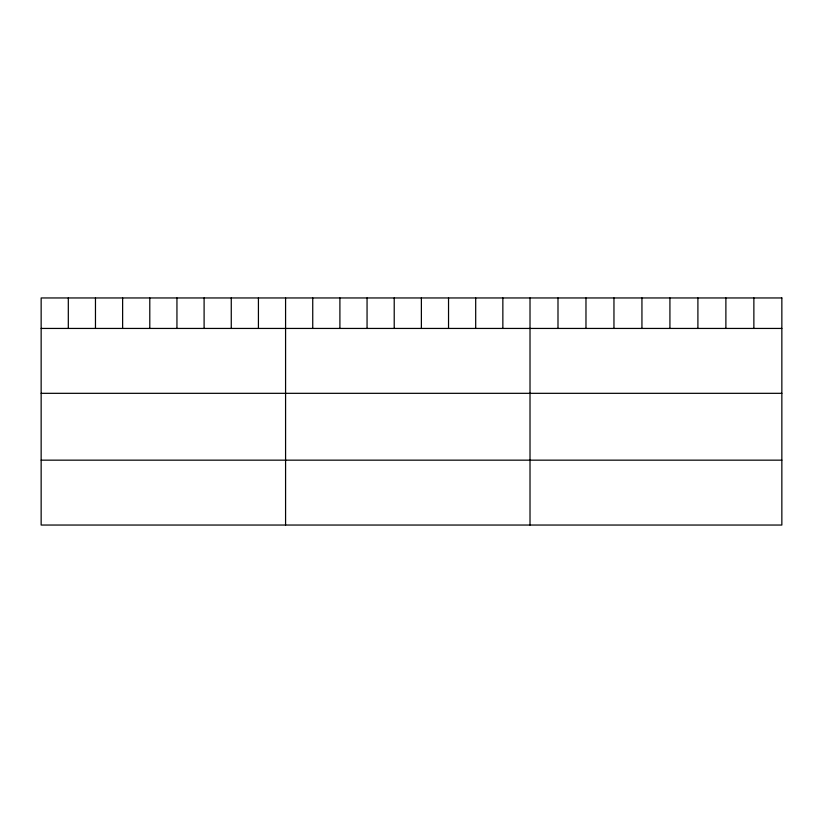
<?xml version="1.0" encoding="UTF-8"?>
<svg xmlns="http://www.w3.org/2000/svg" width="823" height="823" viewBox="0 0 823 823"><rect width="100%" height="100%" fill="white"/><g stroke="black" fill="none" stroke-linecap="round" stroke-linejoin="round"><path stroke-width="1.23" d="M41.15 328.439L781.85 328.439M41.15 393.322L781.85 393.322M41.15 460.16L781.85 460.16M753.868 297.957L753.868 328.439M725.886 297.957L725.886 328.439M697.904 297.957L697.904 328.439M669.922 297.957L669.922 328.439M641.94 297.957L641.94 328.439M613.958 297.957L613.958 328.439M585.976 297.957L585.976 328.439M557.994 297.957L557.994 328.439M530.012 297.957L530.012 525.043M502.853 297.957L502.853 328.439M475.694 297.957L475.694 328.439M448.535 297.957L448.535 328.439M421.376 297.957L421.376 328.439M394.217 297.957L394.217 328.439M367.058 297.957L367.058 328.439M339.899 297.957L339.899 328.439M312.74 297.957L312.74 328.439M285.581 297.957L285.581 525.043M258.422 297.957L258.422 328.439M231.263 297.957L231.263 328.439M204.104 297.957L204.104 328.439M176.945 297.957L176.945 328.439M149.786 297.957L149.786 328.439M122.627 297.957L122.627 328.439M95.468 297.957L95.468 328.439M68.309 297.957L68.309 328.439M781.85 297.957L41.15 297.957L41.15 525.043L781.85 525.043L781.85 297.957"/></g></svg>
